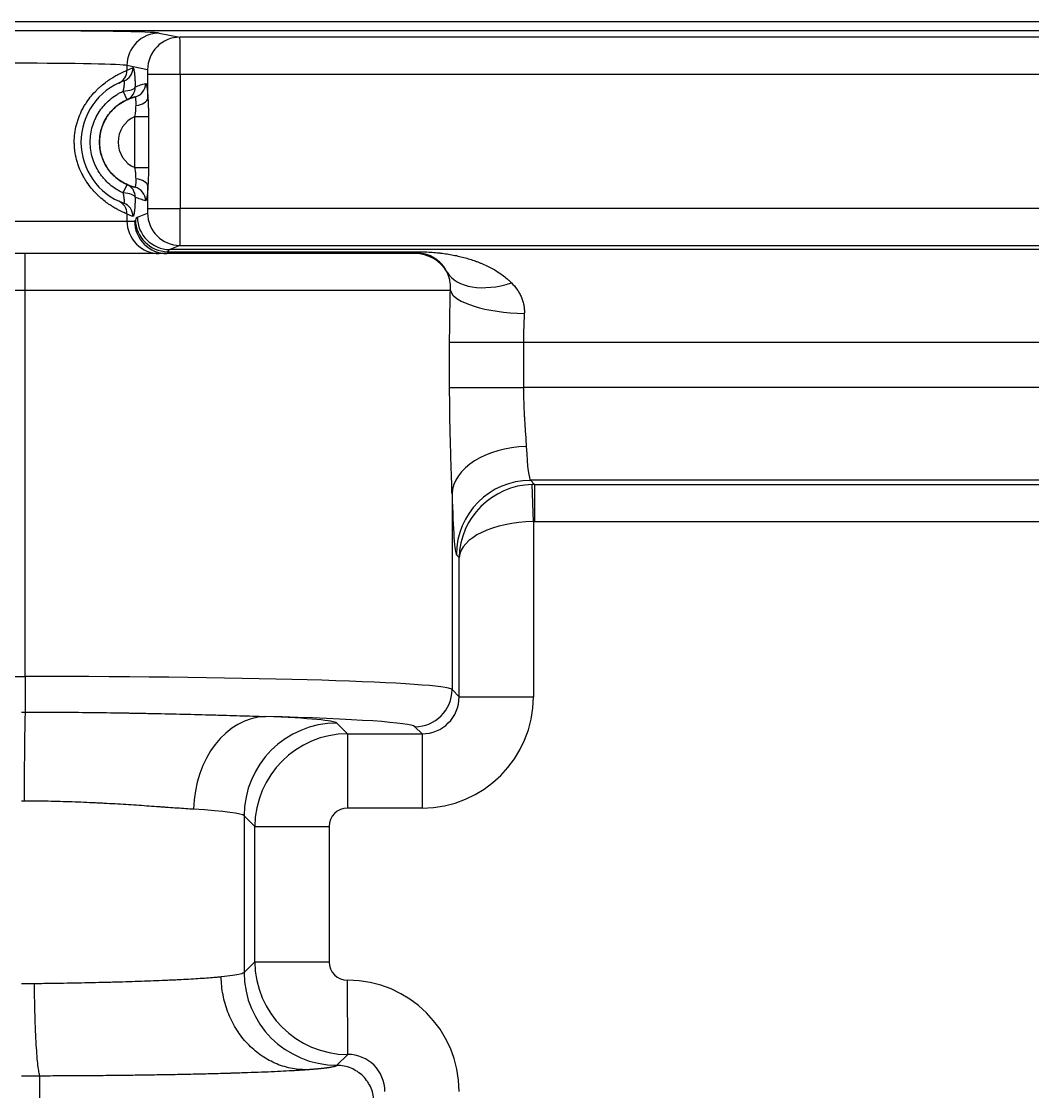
# Model space of a CAD drawing. Header units: millimetres. Extents: x -36 to 4467, y 2 to 3322.
# Drawn here: x 176.9 to 231.3, y 1474.2 to 1531.9 of the extents above; entities that cross this region are included whole.
import ezdxf

# ---------------------------------------------------------------- set-up
doc = ezdxf.new("R2010")
doc.units = ezdxf.units.MM

msp = doc.modelspace()

# ---------------------------------------------------------------- linework, layer by layer
for p, q in [((73.323, 1531.855), (533.822, 1531.855)), ((533.822, 1531.355), (73.323, 1531.355)), ((184.293, 1531.227), (185.402, 1531.006)), ((478.141, 1531.006), (185.402, 1531.006)), ((183.659, 1529.256), (182.55, 1529.477)), ((182.55, 1529.477), (182.55, 1529.219)), ((183.681, 1529.006), (185.424, 1529.006)), ((183.681, 1527.723), (183.681, 1529.006)), ((185.424, 1529.006), (478.141, 1529.006)), ((185.424, 1529.006), (185.424, 1521.787)), ((182.556, 1527.639), (182.352, 1528.096)), ((182.974, 1523.98), (182.974, 1526.731)), ((182.974, 1526.731), (183.709, 1526.731)), ((183.709, 1526.731), (183.709, 1523.98)), ((182.974, 1523.98), (183.709, 1523.98)), ((182.352, 1522.615), (182.556, 1523.072)), ((183.681, 1521.787), (183.681, 1522.987)), ((183.113, 1521.319), (183.659, 1521.537)), ((183.681, 1521.787), (185.424, 1521.787)), ((474.144, 1521.787), (185.424, 1521.787)), ((170.595, 1521.105), (182.55, 1521.105)), ((182.55, 1521.491), (182.55, 1521.105)), ((182.55, 1521.105), (182.962, 1521.105)), ((184.293, 1519.355), (168.852, 1519.355)), ((177.07, 1517.355), (177.07, 1519.355)), ((184.705, 1519.355), (184.293, 1519.355)), ((198.223, 1519.355), (184.705, 1519.355)), ((184.748, 1519.452), (198.223, 1519.452)), ((185.403, 1519.788), (184.856, 1519.57)), ((264.125, 1519.57), (184.856, 1519.57)), ((185.403, 1519.788), (265.543, 1519.788)), ((198.223, 1519.355), (198.223, 1519.452)), ((177.07, 1517.355), (176.075, 1517.355)), ((199.966, 1517.355), (177.07, 1517.355)), ((177.07, 1496.579), (177.07, 1517.355)), ((199.927, 1512.138), (199.927, 1514.573)), ((199.927, 1514.573), (203.902, 1514.573)), ((203.902, 1514.573), (203.902, 1512.138)), ((203.902, 1514.573), (474.362, 1514.573)), ((199.927, 1512.138), (203.902, 1512.138)), ((450.073, 1512.138), (203.902, 1512.138)), ((264.785, 1507.141), (204.285, 1507.141)), ((204.285, 1507.141), (204.503, 1506.923)), ((204.435, 1504.923), (204.368, 1506.92)), ((204.503, 1506.923), (450.073, 1506.923)), ((204.503, 1506.923), (204.503, 1504.924)), ((200.056, 1506.41), (200.056, 1495.871)), ((204.435, 1504.923), (204.435, 1495.489)), ((204.503, 1504.924), (450.073, 1504.924)), ((200.438, 1502.993), (200.287, 1503.143)), ((200.438, 1495.489), (200.438, 1502.993)), ((176.075, 1496.579), (177.07, 1496.579)), ((177.07, 1496.579), (177.07, 1494.662)), ((200.056, 1495.871), (200.438, 1495.489)), ((200.438, 1495.489), (204.435, 1495.489)), ((193.856, 1494.068), (194.435, 1493.49)), ((198.439, 1493.49), (198.057, 1493.872)), ((194.435, 1493.49), (198.439, 1493.49)), ((194.435, 1493.49), (194.435, 1489.493)), ((198.439, 1493.49), (198.439, 1489.493)), ((198.439, 1489.493), (194.435, 1489.493)), ((188.86, 1489.071), (188.86, 1480.639)), ((189.438, 1488.493), (188.86, 1489.071)), ((189.438, 1481.218), (189.438, 1488.493)), ((189.438, 1488.493), (193.435, 1488.493)), ((193.435, 1488.493), (193.435, 1481.218)), ((188.86, 1480.639), (189.438, 1481.218)), ((189.438, 1481.218), (193.435, 1481.218)), ((194.438, 1476.221), (194.435, 1480.218)), ((193.86, 1475.642), (194.438, 1476.221))]:
    msp.add_line(p, q)
for centre, radius, start, end in [((184.32, 1525.355), 4.25, 109.88559, 114.61163), ((183.573, 1525.355), 3.5, 109.88559, 250.11441), ((183.573, 1525.355), 1.5, 113.50109, 246.49891)]:
    msp.add_arc(centre, radius, start, end)
for centre, major_axis, ratio, start_param, end_param in [((176.573, 1531.215), (-7.75, 0), 0.017455, 3.228859, 6.195919), ((184.293, 1529.477), (-0.342, -1.716), 0.996044, 3.339281, 4.908556), ((185.402, 1529.256), (-0.342, -1.716), 0.996044, 3.339281, 4.908556), ((185.402, 1529.006), (0, 2), 0.010936, 4.712389, 6.265732), ((176.573, 1529.465), (-6, 0), 0.022546, 3.228859, 6.195919), ((181.803, 1529.219), (-0.312, 0.682), 0.995402, 3.141593, 4.284577), ((182.127, 1529.352), (-0.255, 0.705), 0.9957, 3.141593, 4.366696), ((183.659, 1529.006), (0, 0.25), 0.087489, 4.712389, 6.265732), ((182.805, 1528.513), (-0.177, 0.729), 0.995971, 3.141593, 4.474886), ((182.251, 1528.324), (0.75, 0.021), 0.310778, 4.839542, 6.19136), ((182.251, 1528.324), (-0.305, 0.685), 0.995446, 3.141593, 4.295208), ((182.933, 1527.723), (0.749, 0.042), 0.536111, 4.825074, 6.179754), ((182.933, 1522.987), (0.749, -0.042), 0.536111, 0.103431, 1.458111), ((182.251, 1522.386), (-0.305, -0.685), 0.995446, 1.987977, 3.141592), ((182.805, 1522.197), (0.177, 0.729), 0.995971, 4.949892, 6.283185), ((181.803, 1521.491), (-0.312, -0.682), 0.995402, 1.998608, 3.141593), ((182.251, 1522.386), (0.75, -0.021), 0.310778, 0.091825, 1.443643), ((182.127, 1521.359), (-0.255, -0.705), 0.9957, 1.916489, 3.141593), ((183.659, 1521.787), (0, 0.25), 0.087489, 3.176499, 4.712389), ((185.403, 1521.537), (-0.649, 1.625), 0.995592, 1.192545, 2.760299), ((185.402, 1521.787), (0, 2), 0.010936, 3.176499, 4.712389), ((184.32, 1525.355), (-3.945, 1.58), 1, 1.522276, 1.604761), ((184.293, 1521.105), (0, 1.75), 0.996195, 1.570796, 3.141593), ((182.962, 1523.355), (0, 2.25), 0.087489, 3.141593, 3.36193), ((184.705, 1521.105), (0, 1.75), 0.996195, 1.570796, 3.141593), ((183.134, 1514.573), (0, 6.75), 0.087489, 0.034907, 0.220337), ((184.748, 1521.16), (-1.63, 0.637), 0.972287, 0.382018, 1.933764), ((184.856, 1521.319), (-0.649, 1.625), 0.995592, 1.192545, 2.760299), ((184.705, 1523.355), (0, 4), 0.049212, 3.141593, 3.36193), ((184.877, 1514.573), (0, 5), 0.11811, 0.034907, 0.220337), ((198.057, 1517.355), (0, 2), 0.999391, 5.231843, 6.283185), ((203.262, 1520.334), (-3.515, -1.909), 0.590733, 0.037556, 1.260348), ((203.948, 1517.355), (-3.998, 0.124), 0.309023, 0.099825, 1.580361), ((204.053, 1506.41), (-3.998, -0.115), 0.636236, 4.694061, 6.237934), ((204.296, 1512.138), (0, 5), 0.062857, 2.260609, 3.106686), ((204.285, 1503.143), (-2.828, -2.828), 0.998783, 3.9276, 5.497178), ((204.435, 1502.993), (3.688, 1.584), 0.97539, 1.191005, 2.726895), ((204.505, 1502.923), (-1.482, 3.715), 0.999999, 5.904207, 5.937896), ((200.298, 1512.138), (0, 9), 0.034921, 2.260609, 3.106686), ((204.435, 1502.993), (4, 0.088), 0.482382, 1.560202, 3.096091), ((204.505, 1502.923), (1.416, -1.416), 0.998783, 2.356803, 2.390492), ((177.07, 1495.845), (-23, 0), 0.031884, 3.176499, 4.712389), ((198.057, 1495.871), (-1.414, -1.414), 0.998783, 0.786007, 2.355586), ((198.432, 1495.496), (-1.423, 1.423), 0.993946, 2.356803, 3.926382), ((198.432, 1495.496), (-4.248, 4.248), 0.998783, 2.356803, 3.926382), ((177.07, 1489.87), (0.018, 5), 0.01193, 0.289593, 1.570839), ((190.007, 1489.427), (0.213, 4.995), 0.77267, 0.055004, 1.603656), ((193.856, 1489.071), (3.536, 3.536), 0.998783, 0.786007, 2.355586), ((177.07, 1493.847), (-21, 0), 0.034921, 3.176499, 4.048652), ((176.867, 1494.048), (-17, 0), 0.034921, 3.176499, 3.828909), ((194.436, 1488.492), (3.536, 3.536), 0.99927, 0.786007, 2.355586), ((176.867, 1489.051), (-12, 0), 0.049471, 3.176499, 3.828909), ((194.436, 1488.492), (0.708, -0.708), 0.998783, 2.356803, 3.926382), ((194.436, 1481.219), (-3.536, 3.536), 0.99927, 0.786007, 2.356194), ((194.436, 1481.219), (0.708, 0.708), 0.998783, 2.356803, 3.926991), ((193.856, 1480.639), (3.536, -3.536), 0.998783, 3.9276, 5.497177), ((194.432, 1474.214), (4.248, 4.248), 0.998783, 5.498396, 7.068583), ((194.432, 1474.214), (1.423, 1.423), 0.993946, 5.498396, 7.068583)]:
    msp.add_ellipse(centre, major_axis=major_axis, ratio=ratio, start_param=start_param, end_param=end_param)
for points, knots in [([(182.55, 1521.491), (182.536, 1521.497), (182.516, 1521.505), (182.477, 1521.521), (182.462, 1521.527), (182.438, 1521.538), (182.43, 1521.541), (182.412, 1521.549), (182.403, 1521.553), (182.355, 1521.574), (182.311, 1521.594), (182.213, 1521.64), (182.158, 1521.667), (182.039, 1521.729), (181.974, 1521.764), (181.87, 1521.824), (181.834, 1521.845), (181.778, 1521.879), (181.759, 1521.891), (181.721, 1521.915), (181.701, 1521.928), (181.603, 1521.991), (181.521, 1522.047), (181.352, 1522.172), (181.265, 1522.241), (181.133, 1522.354), (181.088, 1522.394), (181.02, 1522.457), (180.998, 1522.478), (180.953, 1522.521), (180.84, 1522.632), (180.729, 1522.753), (180.557, 1522.961), (180.473, 1523.072), (180.373, 1523.22), (180.353, 1523.25), (180.314, 1523.311), (180.295, 1523.342), (180.238, 1523.437), (180.201, 1523.502), (180.096, 1523.699), (180.033, 1523.835), (179.95, 1524.048), (179.924, 1524.12), (179.888, 1524.23), (179.877, 1524.267), (179.855, 1524.342), (179.845, 1524.38), (179.796, 1524.57), (179.766, 1524.725), (179.741, 1524.921), (179.736, 1524.96), (179.729, 1525.039), (179.725, 1525.079), (179.718, 1525.198), (179.715, 1525.277), (179.715, 1525.514), (179.725, 1525.67), (179.765, 1525.98), (179.794, 1526.133), (179.843, 1526.324), (179.853, 1526.362), (179.875, 1526.436), (179.909, 1526.548), (179.948, 1526.656), (180.03, 1526.869), (180.093, 1527.005), (180.197, 1527.202), (180.233, 1527.266), (180.29, 1527.361), (180.31, 1527.392), (180.349, 1527.454), (180.369, 1527.484), (180.469, 1527.633), (180.553, 1527.744), (180.725, 1527.953), (180.814, 1528.05), (180.926, 1528.163), (180.948, 1528.185), (180.993, 1528.229), (181.016, 1528.25), (181.084, 1528.313), (181.128, 1528.353), (181.261, 1528.467), (181.348, 1528.535), (181.517, 1528.661), (181.6, 1528.717), (181.698, 1528.781), (181.718, 1528.794), (181.756, 1528.818), (181.813, 1528.853), (181.867, 1528.885), (181.972, 1528.946), (182.037, 1528.981), (182.127, 1529.028), (182.156, 1529.042), (182.211, 1529.069), (182.238, 1529.082), (182.312, 1529.117), (182.356, 1529.137), (182.432, 1529.171), (182.464, 1529.184), (182.516, 1529.206), (182.536, 1529.214), (182.55, 1529.219)], [0, 0, 0, 0, 0.03125, 0.03125, 0.046875, 0.046875, 0.054688, 0.054688, 0.0625, 0.0625, 0.09375, 0.09375, 0.125, 0.125, 0.15625, 0.15625, 0.171875, 0.171875, 0.179688, 0.179688, 0.1875, 0.1875, 0.21875, 0.21875, 0.25, 0.25, 0.265625, 0.265625, 0.273438, 0.273438, 0.28125, 0.3125, 0.3125, 0.34375, 0.34375, 0.351563, 0.351563, 0.359375, 0.359375, 0.375, 0.375, 0.40625, 0.40625, 0.421875, 0.421875, 0.429688, 0.429688, 0.4375, 0.4375, 0.46875, 0.46875, 0.476563, 0.476563, 0.484375, 0.484375, 0.5, 0.5, 0.53125, 0.53125, 0.5625, 0.5625, 0.570313, 0.570313, 0.578125, 0.59375, 0.59375, 0.625, 0.625, 0.640625, 0.640625, 0.648438, 0.648438, 0.65625, 0.65625, 0.6875, 0.6875, 0.71875, 0.71875, 0.726563, 0.726563, 0.734375, 0.734375, 0.75, 0.75, 0.78125, 0.78125, 0.8125, 0.8125, 0.820313, 0.820313, 0.828125, 0.84375, 0.84375, 0.875, 0.875, 0.890625, 0.890625, 0.90625, 0.90625, 0.9375, 0.9375, 0.96875, 0.96875, 1, 1, 1, 1]), ([(182.874, 1529.352), (182.881, 1529.354), (182.895, 1529.346), (182.908, 1529.312), (182.918, 1529.277), (182.921, 1529.264), (182.927, 1529.234), (182.93, 1529.218), (182.94, 1529.165), (182.945, 1529.124), (182.952, 1529.066), (182.954, 1529.054), (182.956, 1529.029), (182.96, 1528.991), (182.964, 1528.95), (182.968, 1528.908), (182.969, 1528.894), (182.971, 1528.864), (182.972, 1528.849), (182.976, 1528.804), (182.978, 1528.773), (182.984, 1528.677), (182.987, 1528.611), (182.993, 1528.472), (182.996, 1528.4), (182.998, 1528.324)], [0, 0, 0, 0, 0.125, 0.25, 0.25, 0.3125, 0.3125, 0.375, 0.375, 0.5, 0.5, 0.53125, 0.53125, 0.5625, 0.625, 0.625, 0.65625, 0.65625, 0.6875, 0.6875, 0.75, 0.75, 0.875, 0.875, 1, 1, 1, 1]), ([(182.352, 1528.096), (182.357, 1528.115), (182.361, 1528.134), (182.369, 1528.172), (182.373, 1528.19), (182.383, 1528.245), (182.39, 1528.28), (182.397, 1528.331), (182.4, 1528.348), (182.404, 1528.381), (182.405, 1528.397), (182.41, 1528.443), (182.412, 1528.471), (182.414, 1528.51), (182.414, 1528.523), (182.414, 1528.545), (182.414, 1528.556), (182.413, 1528.585), (182.411, 1528.602), (182.407, 1528.621), (182.405, 1528.626), (182.401, 1528.635), (182.399, 1528.639), (182.393, 1528.647), (182.388, 1528.649), (182.382, 1528.647)], [0, 0, 0, 0, 0.0625, 0.0625, 0.125, 0.125, 0.25, 0.25, 0.3125, 0.3125, 0.375, 0.375, 0.5, 0.5, 0.5625, 0.5625, 0.625, 0.625, 0.75, 0.75, 0.8125, 0.8125, 0.875, 0.875, 1, 1, 1, 1]), ([(182.998, 1528.324), (183.09, 1528.366), (183.183, 1528.402), (183.367, 1528.464), (183.46, 1528.491), (183.552, 1528.513)], [0, 0, 0, 0, 0.5, 0.5, 1, 1, 1, 1]), ([(183.552, 1528.513), (183.559, 1528.515), (183.571, 1528.509), (183.584, 1528.484), (183.591, 1528.462), (183.593, 1528.458), (183.596, 1528.448), (183.598, 1528.443), (183.602, 1528.427), (183.605, 1528.415), (183.614, 1528.376), (183.626, 1528.316), (183.636, 1528.239), (183.644, 1528.175), (183.647, 1528.153), (183.652, 1528.106), (183.654, 1528.082), (183.661, 1528.008), (183.67, 1527.903), (183.677, 1527.785), (183.681, 1527.723)], [0, 0, 0, 0, 0.125, 0.25, 0.25, 0.28125, 0.28125, 0.3125, 0.3125, 0.375, 0.375, 0.5, 0.625, 0.625, 0.6875, 0.6875, 0.75, 0.75, 0.875, 1, 1, 1, 1]), ([(182.352, 1522.615), (182.286, 1522.644), (182.221, 1522.676), (182.125, 1522.727), (182.093, 1522.745), (182.031, 1522.782), (182, 1522.8), (181.847, 1522.897), (181.731, 1522.983), (181.513, 1523.169), (181.411, 1523.27), (181.292, 1523.405), (181.269, 1523.433), (181.223, 1523.489), (181.201, 1523.518), (181.136, 1523.604), (181.094, 1523.663), (180.977, 1523.844), (180.908, 1523.969), (180.818, 1524.165), (180.79, 1524.231), (180.752, 1524.333), (180.74, 1524.367), (180.717, 1524.436), (180.706, 1524.47), (180.655, 1524.643), (180.624, 1524.783), (180.583, 1525.067), (180.573, 1525.21), (180.573, 1525.501), (180.583, 1525.644), (180.624, 1525.928), (180.655, 1526.068), (180.706, 1526.24), (180.717, 1526.275), (180.74, 1526.344), (180.752, 1526.378), (180.79, 1526.479), (180.818, 1526.546), (180.908, 1526.741), (180.977, 1526.867), (181.094, 1527.047), (181.136, 1527.106), (181.201, 1527.193), (181.223, 1527.221), (181.269, 1527.278), (181.292, 1527.305), (181.411, 1527.441), (181.513, 1527.542), (181.731, 1527.728), (181.847, 1527.813), (182, 1527.91), (182.031, 1527.929), (182.093, 1527.966), (182.188, 1528.019), (182.286, 1528.066), (182.352, 1528.096)], [0, 0, 0, 0, 0.03125, 0.03125, 0.046875, 0.046875, 0.0625, 0.0625, 0.125, 0.125, 0.1875, 0.1875, 0.203125, 0.203125, 0.21875, 0.21875, 0.25, 0.25, 0.3125, 0.3125, 0.34375, 0.34375, 0.359375, 0.359375, 0.375, 0.375, 0.4375, 0.4375, 0.5, 0.5, 0.5625, 0.5625, 0.625, 0.625, 0.640625, 0.640625, 0.65625, 0.65625, 0.6875, 0.6875, 0.75, 0.75, 0.78125, 0.78125, 0.796875, 0.796875, 0.8125, 0.8125, 0.875, 0.875, 0.9375, 0.9375, 0.953125, 0.953125, 0.96875, 1, 1, 1, 1]), ([(182.982, 1522.926), (182.847, 1522.959), (182.715, 1523.003), (182.46, 1523.112), (182.337, 1523.178), (182.104, 1523.328), (181.993, 1523.413), (181.788, 1523.599), (181.693, 1523.701), (181.521, 1523.92), (181.445, 1524.036), (181.312, 1524.279), (181.255, 1524.407), (181.165, 1524.669), (181.13, 1524.804), (181.084, 1525.078), (181.073, 1525.217), (181.073, 1525.494), (181.084, 1525.633), (181.13, 1525.907), (181.165, 1526.042), (181.255, 1526.304), (181.312, 1526.431), (181.445, 1526.675), (181.521, 1526.791), (181.693, 1527.009), (181.788, 1527.111), (181.993, 1527.298), (182.104, 1527.383), (182.337, 1527.533), (182.46, 1527.598), (182.715, 1527.708), (182.847, 1527.752), (182.982, 1527.785)], [0, 0, 0, 0, 0.0625, 0.0625, 0.125, 0.125, 0.1875, 0.1875, 0.25, 0.25, 0.3125, 0.3125, 0.375, 0.375, 0.4375, 0.4375, 0.5, 0.5, 0.5625, 0.5625, 0.625, 0.625, 0.6875, 0.6875, 0.75, 0.75, 0.8125, 0.8125, 0.875, 0.875, 0.9375, 0.9375, 1, 1, 1, 1]), ([(182.556, 1527.639), (182.5, 1527.615), (182.446, 1527.588), (182.366, 1527.545), (182.34, 1527.531), (182.288, 1527.5), (182.262, 1527.485), (182.134, 1527.404), (182.038, 1527.332), (181.857, 1527.177), (181.771, 1527.093), (181.672, 1526.98), (181.653, 1526.957), (181.615, 1526.91), (181.596, 1526.887), (181.542, 1526.815), (181.507, 1526.765), (181.41, 1526.615), (181.352, 1526.51), (181.277, 1526.347), (181.254, 1526.292), (181.222, 1526.207), (181.212, 1526.179), (181.193, 1526.122), (181.184, 1526.093), (181.141, 1525.949), (181.116, 1525.832), (181.081, 1525.596), (181.073, 1525.476), (181.073, 1525.234), (181.081, 1525.115), (181.116, 1524.879), (181.141, 1524.762), (181.184, 1524.618), (181.193, 1524.589), (181.212, 1524.532), (181.222, 1524.503), (181.254, 1524.419), (181.277, 1524.363), (181.352, 1524.2), (181.41, 1524.096), (181.507, 1523.945), (181.542, 1523.896), (181.596, 1523.824), (181.615, 1523.8), (181.653, 1523.753), (181.672, 1523.73), (181.771, 1523.617), (181.857, 1523.533), (182.038, 1523.378), (182.134, 1523.307), (182.262, 1523.226), (182.288, 1523.211), (182.34, 1523.18), (182.419, 1523.136), (182.5, 1523.096), (182.556, 1523.072)], [0, 0, 0, 0, 0.03125, 0.03125, 0.046875, 0.046875, 0.0625, 0.0625, 0.125, 0.125, 0.1875, 0.1875, 0.203125, 0.203125, 0.21875, 0.21875, 0.25, 0.25, 0.3125, 0.3125, 0.34375, 0.34375, 0.359375, 0.359375, 0.375, 0.375, 0.4375, 0.4375, 0.5, 0.5, 0.5625, 0.5625, 0.625, 0.625, 0.640625, 0.640625, 0.65625, 0.65625, 0.6875, 0.6875, 0.75, 0.75, 0.78125, 0.78125, 0.796875, 0.796875, 0.8125, 0.8125, 0.875, 0.875, 0.9375, 0.9375, 0.953125, 0.953125, 0.96875, 1, 1, 1, 1]), ([(182.982, 1527.785), (182.911, 1527.767), (182.84, 1527.747), (182.733, 1527.711), (182.698, 1527.698), (182.645, 1527.677), (182.627, 1527.67), (182.591, 1527.655), (182.573, 1527.647), (182.556, 1527.639)], [0, 0, 0, 0, 0.5, 0.5, 0.75, 0.75, 0.875, 0.875, 1, 1, 1, 1]), ([(182.974, 1526.731), (182.987, 1526.783), (182.997, 1526.834), (183.01, 1526.912), (183.014, 1526.938), (183.02, 1526.99), (183.023, 1527.016), (183.03, 1527.092), (183.032, 1527.141), (183.037, 1527.237), (183.038, 1527.284), (183.04, 1527.329)], [0, 0, 0, 0, 0.25, 0.25, 0.375, 0.375, 0.5, 0.5, 0.75, 0.75, 1, 1, 1, 1]), ([(183.04, 1527.329), (183.04, 1527.347), (183.041, 1527.365), (183.042, 1527.399), (183.042, 1527.415), (183.042, 1527.464), (183.041, 1527.494), (183.04, 1527.537), (183.039, 1527.551), (183.038, 1527.578), (183.037, 1527.591), (183.034, 1527.628), (183.029, 1527.672), (183.023, 1527.707), (183.018, 1527.729), (183.016, 1527.736), (183.013, 1527.749), (183.011, 1527.754), (183.005, 1527.769), (182.996, 1527.783), (182.987, 1527.786), (182.982, 1527.785)], [0, 0, 0, 0, 0.0625, 0.0625, 0.125, 0.125, 0.25, 0.25, 0.3125, 0.3125, 0.375, 0.375, 0.5, 0.625, 0.625, 0.6875, 0.6875, 0.75, 0.75, 0.875, 1, 1, 1, 1]), ([(183.681, 1527.723), (183.684, 1527.645), (183.687, 1527.566), (183.694, 1527.404), (183.697, 1527.322), (183.702, 1527.197), (183.703, 1527.155), (183.705, 1527.071), (183.706, 1527.029), (183.708, 1526.901), (183.709, 1526.816), (183.709, 1526.731)], [0, 0, 0, 0, 0.25, 0.25, 0.5, 0.5, 0.625, 0.625, 0.75, 0.75, 1, 1, 1, 1]), ([(183.04, 1523.382), (183.038, 1523.426), (183.037, 1523.473), (183.034, 1523.546), (183.032, 1523.57), (183.029, 1523.62), (183.025, 1523.671), (183.02, 1523.722), (183.014, 1523.773), (183.01, 1523.799), (182.997, 1523.877), (182.987, 1523.928), (182.974, 1523.98)], [0, 0, 0, 0, 0.25, 0.25, 0.375, 0.375, 0.5, 0.625, 0.625, 0.75, 0.75, 1, 1, 1, 1]), ([(183.709, 1523.98), (183.709, 1523.895), (183.708, 1523.81), (183.706, 1523.683), (183.705, 1523.64), (183.703, 1523.556), (183.702, 1523.514), (183.698, 1523.389), (183.694, 1523.307), (183.687, 1523.145), (183.684, 1523.065), (183.681, 1522.987)], [0, 0, 0, 0, 0.25, 0.25, 0.375, 0.375, 0.5, 0.5, 0.75, 0.75, 1, 1, 1, 1]), ([(182.982, 1522.926), (182.987, 1522.925), (182.996, 1522.928), (183.005, 1522.942), (183.011, 1522.956), (183.013, 1522.962), (183.016, 1522.974), (183.018, 1522.981), (183.023, 1523.003), (183.026, 1523.021), (183.03, 1523.05), (183.031, 1523.061), (183.034, 1523.083), (183.035, 1523.095), (183.038, 1523.132), (183.039, 1523.158), (183.041, 1523.201), (183.041, 1523.216), (183.042, 1523.247), (183.042, 1523.263), (183.042, 1523.312), (183.041, 1523.346), (183.04, 1523.382)], [0, 0, 0, 0, 0.125, 0.25, 0.25, 0.3125, 0.3125, 0.375, 0.375, 0.5, 0.5, 0.5625, 0.5625, 0.625, 0.625, 0.75, 0.75, 0.8125, 0.8125, 0.875, 0.875, 1, 1, 1, 1]), ([(182.556, 1523.072), (182.573, 1523.064), (182.591, 1523.056), (182.627, 1523.041), (182.645, 1523.034), (182.698, 1523.013), (182.733, 1523), (182.84, 1522.964), (182.911, 1522.943), (182.982, 1522.926)], [0, 0, 0, 0, 0.125, 0.125, 0.25, 0.25, 0.5, 0.5, 1, 1, 1, 1]), ([(183.681, 1522.987), (183.677, 1522.926), (183.673, 1522.867), (183.667, 1522.782), (183.665, 1522.755), (183.661, 1522.702), (183.658, 1522.676), (183.651, 1522.602), (183.647, 1522.556), (183.64, 1522.503), (183.639, 1522.492), (183.636, 1522.472), (183.632, 1522.443), (183.628, 1522.415), (183.62, 1522.364), (183.614, 1522.334), (183.605, 1522.295), (183.602, 1522.284), (183.596, 1522.262), (183.593, 1522.252), (183.584, 1522.227), (183.571, 1522.202), (183.559, 1522.196), (183.552, 1522.197)], [0, 0, 0, 0, 0.125, 0.125, 0.1875, 0.1875, 0.25, 0.25, 0.375, 0.375, 0.40625, 0.40625, 0.4375, 0.5, 0.5, 0.625, 0.625, 0.6875, 0.6875, 0.75, 0.75, 0.875, 1, 1, 1, 1]), ([(182.382, 1522.064), (182.388, 1522.062), (182.393, 1522.064), (182.4, 1522.072), (182.401, 1522.075), (182.405, 1522.085), (182.407, 1522.09), (182.411, 1522.109), (182.413, 1522.125), (182.414, 1522.155), (182.414, 1522.165), (182.414, 1522.188), (182.414, 1522.201), (182.412, 1522.239), (182.41, 1522.268), (182.404, 1522.328), (182.4, 1522.361), (182.392, 1522.412), (182.389, 1522.43), (182.383, 1522.466), (182.38, 1522.484), (182.369, 1522.539), (182.361, 1522.576), (182.352, 1522.615)], [0, 0, 0, 0, 0.125, 0.125, 0.1875, 0.1875, 0.25, 0.25, 0.375, 0.375, 0.4375, 0.4375, 0.5, 0.5, 0.625, 0.625, 0.75, 0.75, 0.8125, 0.8125, 0.875, 0.875, 1, 1, 1, 1]), ([(182.998, 1522.386), (182.996, 1522.311), (182.993, 1522.239), (182.988, 1522.133), (182.987, 1522.099), (182.984, 1522.048), (182.983, 1522.032), (182.981, 1521.999), (182.98, 1521.982), (182.975, 1521.903), (182.971, 1521.843), (182.964, 1521.76), (182.962, 1521.733), (182.958, 1521.695), (182.956, 1521.682), (182.954, 1521.657), (182.952, 1521.645), (182.95, 1521.622), (182.948, 1521.611), (182.945, 1521.589), (182.944, 1521.578), (182.94, 1521.547), (182.937, 1521.528), (182.927, 1521.475), (182.921, 1521.446), (182.913, 1521.416), (182.911, 1521.411), (182.908, 1521.401), (182.906, 1521.396), (182.901, 1521.383), (182.898, 1521.376), (182.888, 1521.36), (182.881, 1521.356), (182.874, 1521.359)], [0, 0, 0, 0, 0.125, 0.125, 0.1875, 0.1875, 0.21875, 0.21875, 0.25, 0.25, 0.375, 0.375, 0.4375, 0.4375, 0.46875, 0.46875, 0.5, 0.5, 0.53125, 0.53125, 0.5625, 0.5625, 0.625, 0.625, 0.75, 0.75, 0.78125, 0.78125, 0.8125, 0.8125, 0.875, 0.875, 1, 1, 1, 1]), ([(183.552, 1522.197), (183.46, 1522.22), (183.367, 1522.247), (183.183, 1522.309), (183.09, 1522.345), (182.998, 1522.386)], [0, 0, 0, 0, 0.5, 0.5, 1, 1, 1, 1]), ([(198.223, 1519.452), (198.256, 1519.452), (198.288, 1519.452), (198.353, 1519.451), (198.385, 1519.451), (198.481, 1519.449), (198.545, 1519.447), (198.672, 1519.443), (198.736, 1519.44), (198.83, 1519.435), (198.861, 1519.433), (198.923, 1519.429), (198.954, 1519.427), (199.109, 1519.416), (199.23, 1519.404), (199.379, 1519.388), (199.409, 1519.385), (199.468, 1519.378), (199.556, 1519.367), (199.643, 1519.355), (199.815, 1519.329), (199.928, 1519.31), (200.151, 1519.269), (200.261, 1519.246), (200.479, 1519.197), (200.586, 1519.171), (200.799, 1519.113), (200.905, 1519.083), (201.115, 1519.017), (201.218, 1518.983), (201.373, 1518.927), (201.424, 1518.908), (201.526, 1518.868), (201.577, 1518.848), (201.828, 1518.743), (202.024, 1518.651), (202.308, 1518.496), (202.401, 1518.441), (202.584, 1518.327), (202.674, 1518.266), (202.85, 1518.138), (202.936, 1518.071), (203.062, 1517.964), (203.103, 1517.927), (203.184, 1517.852), (203.223, 1517.813), (203.262, 1517.773)], [0, 0, 0, 0, 0.015625, 0.015625, 0.03125, 0.03125, 0.0625, 0.0625, 0.09375, 0.09375, 0.109375, 0.109375, 0.125, 0.125, 0.1875, 0.1875, 0.203125, 0.203125, 0.21875, 0.25, 0.25, 0.3125, 0.3125, 0.375, 0.375, 0.4375, 0.4375, 0.5, 0.5, 0.5625, 0.5625, 0.59375, 0.59375, 0.625, 0.625, 0.75, 0.75, 0.8125, 0.8125, 0.875, 0.875, 0.9375, 0.9375, 0.96875, 0.96875, 1, 1, 1, 1]), ([(199.792, 1518.348), (199.752, 1518.43), (199.709, 1518.504), (199.619, 1518.64), (199.572, 1518.702), (199.475, 1518.815), (199.425, 1518.867), (199.321, 1518.962), (199.267, 1519.005), (199.156, 1519.085), (199.099, 1519.121), (199.009, 1519.17), (198.978, 1519.186), (198.915, 1519.215), (198.882, 1519.229), (198.815, 1519.255), (198.78, 1519.268), (198.724, 1519.285), (198.705, 1519.291), (198.665, 1519.301), (198.645, 1519.307), (198.601, 1519.317), (198.579, 1519.321), (198.542, 1519.328), (198.529, 1519.33), (198.502, 1519.335), (198.488, 1519.337), (198.459, 1519.341), (198.443, 1519.343), (198.418, 1519.346), (198.409, 1519.346), (198.391, 1519.348), (198.381, 1519.349), (198.361, 1519.351), (198.35, 1519.351), (198.328, 1519.353), (198.316, 1519.353), (198.298, 1519.354), (198.291, 1519.354), (198.278, 1519.355), (198.271, 1519.355), (198.251, 1519.355), (198.237, 1519.355), (198.223, 1519.355)], [0, 0, 0, 0, 0.125, 0.125, 0.25, 0.25, 0.375, 0.375, 0.5, 0.5, 0.625, 0.625, 0.6875, 0.6875, 0.75, 0.75, 0.8125, 0.8125, 0.84375, 0.84375, 0.875, 0.875, 0.90625, 0.90625, 0.921875, 0.921875, 0.9375, 0.9375, 0.953125, 0.953125, 0.960938, 0.960938, 0.96875, 0.96875, 0.976563, 0.976563, 0.984375, 0.984375, 0.988281, 0.988281, 0.992188, 0.992188, 1, 1, 1, 1]), ([(199.966, 1517.355), (199.968, 1517.383), (199.97, 1517.411), (199.972, 1517.464), (199.973, 1517.491), (199.973, 1517.568), (199.972, 1517.617), (199.967, 1517.689), (199.965, 1517.712), (199.961, 1517.758), (199.958, 1517.781), (199.949, 1517.847), (199.942, 1517.889), (199.918, 1518.011), (199.897, 1518.085), (199.849, 1518.224), (199.822, 1518.288), (199.792, 1518.348)], [0, 0, 0, 0, 0.0625, 0.0625, 0.125, 0.125, 0.25, 0.25, 0.3125, 0.3125, 0.375, 0.375, 0.5, 0.5, 0.75, 0.75, 1, 1, 1, 1]), ([(203.262, 1517.773), (203.366, 1517.667), (203.462, 1517.554), (203.591, 1517.372), (203.631, 1517.309), (203.688, 1517.211), (203.706, 1517.178), (203.741, 1517.11), (203.758, 1517.075), (203.805, 1516.97), (203.833, 1516.898), (203.881, 1516.749), (203.9, 1516.674), (203.93, 1516.52), (203.941, 1516.442), (203.952, 1516.282), (203.953, 1516.201), (203.948, 1516.119)], [0, 0, 0, 0, 0.25, 0.25, 0.375, 0.375, 0.4375, 0.4375, 0.5, 0.5, 0.625, 0.625, 0.75, 0.75, 0.875, 0.875, 1, 1, 1, 1]), ([(199.927, 1514.573), (199.927, 1514.809), (199.929, 1515.279), (199.937, 1515.978), (199.945, 1516.44), (199.955, 1516.899), (199.96, 1517.128), (199.966, 1517.355)], [0, 0, 0, 0, 0.25, 0.5, 0.75, 0.75, 1, 1, 1, 1]), ([(200.056, 1506.41), (200.054, 1506.462), (200.053, 1506.515), (200.05, 1506.621), (200.046, 1506.78), (200.041, 1506.943), (200.031, 1507.27), (200.024, 1507.493), (200.009, 1507.947), (200.001, 1508.179), (199.986, 1508.65), (199.979, 1508.89), (199.97, 1509.194), (199.969, 1509.255), (199.965, 1509.378), (199.962, 1509.501), (199.959, 1509.625), (199.956, 1509.748), (199.955, 1509.81), (199.948, 1510.121), (199.943, 1510.371), (199.935, 1510.872), (199.929, 1511.375), (199.927, 1511.883), (199.927, 1512.138)], [0, 0, 0, 0, 0.03125, 0.03125, 0.0625, 0.125, 0.125, 0.25, 0.25, 0.375, 0.375, 0.5, 0.5, 0.53125, 0.53125, 0.5625, 0.59375, 0.59375, 0.625, 0.625, 0.75, 0.75, 0.875, 1, 1, 1, 1]), ([(203.902, 1512.138), (203.902, 1511.993), (203.905, 1511.705), (203.916, 1511.277), (203.928, 1510.996), (203.938, 1510.786), (203.941, 1510.717), (203.947, 1510.613), (203.949, 1510.579), (203.953, 1510.51), (203.955, 1510.476), (203.965, 1510.306), (203.982, 1510.04), (204, 1509.787), (204.017, 1509.539), (204.025, 1509.418), (204.04, 1509.182), (204.047, 1509.068), (204.053, 1508.956)], [0, 0, 0, 0, 0.125, 0.25, 0.375, 0.375, 0.4375, 0.4375, 0.46875, 0.46875, 0.5, 0.5, 0.625, 0.75, 0.75, 0.875, 0.875, 1, 1, 1, 1]), ([(176.867, 1494.662), (176.898, 1494.662), (176.93, 1494.662), (176.998, 1494.662), (177.034, 1494.662), (177.07, 1494.662)], [0, 0, 0, 0, 0.467044, 0.467044, 1, 1, 1, 1]), ([(177.07, 1494.662), (177.663, 1494.661), (178.253, 1494.659), (179.425, 1494.652), (180.007, 1494.646), (181.163, 1494.633), (181.738, 1494.625), (182.38, 1494.615), (182.451, 1494.614), (182.593, 1494.611), (182.806, 1494.608), (183.299, 1494.599), (183.715, 1494.591), (184.539, 1494.574), (185.077, 1494.561), (186.133, 1494.536), (186.65, 1494.522), (187.282, 1494.505), (187.408, 1494.502), (187.658, 1494.495), (188.029, 1494.484), (188.392, 1494.473), (189.105, 1494.452), (189.564, 1494.438), (190.007, 1494.424)], [0, 0, 0, 0, 0.125, 0.125, 0.25, 0.25, 0.375, 0.375, 0.390625, 0.390625, 0.40625, 0.4375, 0.5, 0.5, 0.625, 0.625, 0.75, 0.75, 0.78125, 0.78125, 0.8125, 0.875, 0.875, 1, 1, 1, 1]), ([(186.142, 1489.427), (185.863, 1489.444), (185.568, 1489.464), (185.099, 1489.497), (184.938, 1489.508), (184.691, 1489.526), (184.608, 1489.532), (184.481, 1489.541), (184.439, 1489.544), (184.353, 1489.55), (184.311, 1489.553), (183.923, 1489.58), (183.566, 1489.605), (182.831, 1489.654), (182.451, 1489.679), (181.864, 1489.713), (181.666, 1489.724), (181.364, 1489.74), (181.211, 1489.748), (181.057, 1489.756), (180.954, 1489.761), (180.903, 1489.764), (180.437, 1489.786), (180.019, 1489.803), (179.174, 1489.833), (178.747, 1489.845), (177.885, 1489.862), (177.45, 1489.868), (177.01, 1489.87)], [0, 0, 0, 0, 0.125, 0.125, 0.1875, 0.1875, 0.21875, 0.21875, 0.234375, 0.234375, 0.25, 0.25, 0.375, 0.375, 0.5, 0.5, 0.5625, 0.5625, 0.59375, 0.609375, 0.609375, 0.625, 0.625, 0.75, 0.75, 0.875, 0.875, 1, 1, 1, 1]), ([(188.86, 1480.639), (188.838, 1480.609), (188.707, 1480.551), (188.274, 1480.47), (187.86, 1480.421), (187.627, 1480.397)], [0, 0, 0, 0, 0.363807, 0.689288, 1, 1, 1, 1]), ([(187.627, 1480.397), (187.568, 1480.391), (187.507, 1480.385), (187.413, 1480.376), (187.381, 1480.374), (187.317, 1480.368), (187.153, 1480.354), (186.839, 1480.329), (186.38, 1480.297), (185.88, 1480.266), (185.519, 1480.247), (185.239, 1480.233), (185.144, 1480.228), (184.95, 1480.219), (184.851, 1480.215), (184.551, 1480.201), (184.142, 1480.184), (183.5, 1480.16), (182.831, 1480.137), (182.366, 1480.123), (182.011, 1480.113), (181.831, 1480.109), (181.649, 1480.104), (181.527, 1480.101), (181.466, 1480.099), (181.159, 1480.091), (180.663, 1480.08), (179.908, 1480.064), (179.141, 1480.051), (178.362, 1480.039), (177.836, 1480.032), (177.57, 1480.029)], [0, 0, 0, 0, 0.03125, 0.03125, 0.046875, 0.046875, 0.0625, 0.125, 0.1875, 0.25, 0.3125, 0.3125, 0.34375, 0.34375, 0.375, 0.375, 0.4375, 0.5, 0.5625, 0.625, 0.625, 0.65625, 0.671875, 0.671875, 0.6875, 0.6875, 0.75, 0.8125, 0.875, 0.9375, 1, 1, 1, 1]), ([(192.11, 1475.4), (191.82, 1475.405), (191.529, 1475.442), (190.959, 1475.576), (190.679, 1475.675), (190.141, 1475.93), (189.883, 1476.086), (189.398, 1476.451), (189.171, 1476.66), (188.757, 1477.121), (188.57, 1477.374), (188.242, 1477.915), (188.102, 1478.203), (187.873, 1478.802), (187.785, 1479.114), (187.664, 1479.749), (187.631, 1480.073), (187.627, 1480.397)], [0, 0, 0, 0, 0.125, 0.125, 0.25, 0.25, 0.375, 0.375, 0.5, 0.5, 0.625, 0.625, 0.75, 0.75, 0.875, 0.875, 1, 1, 1, 1]), ([(177.863, 1475.078), (177.846, 1475.119), (177.828, 1475.187), (177.793, 1475.373), (177.776, 1475.492), (177.743, 1475.776), (177.727, 1475.942), (177.697, 1476.315), (177.682, 1476.523), (177.656, 1476.973), (177.643, 1477.215), (177.621, 1477.728), (177.611, 1477.998), (177.595, 1478.557), (177.588, 1478.846), (177.577, 1479.433), (177.573, 1479.731), (177.57, 1480.029)], [0, 0, 0, 0, 0.125, 0.125, 0.25, 0.25, 0.375, 0.375, 0.5, 0.5, 0.625, 0.625, 0.75, 0.75, 0.875, 0.875, 1, 1, 1, 1]), ([(192.11, 1475.4), (192.124, 1475.401), (192.153, 1475.403), (192.198, 1475.407), (192.246, 1475.41), (192.298, 1475.414), (192.353, 1475.418), (192.41, 1475.422), (192.471, 1475.427), (192.534, 1475.432), (192.599, 1475.438), (192.666, 1475.443), (192.735, 1475.449), (192.814, 1475.456), (192.899, 1475.464), (192.987, 1475.473), (193.069, 1475.481), (193.145, 1475.49), (193.215, 1475.498), (193.279, 1475.506), (193.353, 1475.515), (193.437, 1475.527), (193.527, 1475.541), (193.612, 1475.557), (193.676, 1475.571), (193.721, 1475.582), (193.75, 1475.591), (193.775, 1475.599), (193.796, 1475.606), (193.813, 1475.613), (193.826, 1475.619), (193.837, 1475.625), (193.846, 1475.63), (193.851, 1475.633), (193.853, 1475.635)], [0, 0, 0, 0, 0.013479, 0.028245, 0.044299, 0.061642, 0.080273, 0.100194, 0.121405, 0.143906, 0.167697, 0.19278, 0.219153, 0.246819, 0.285277, 0.322781, 0.359328, 0.394918, 0.429552, 0.463228, 0.495947, 0.551622, 0.612053, 0.677241, 0.747182, 0.784318, 0.819193, 0.851805, 0.882155, 0.910243, 0.936071, 0.959639, 0.980948, 1, 1, 1, 1]), ([(195.851, 1473.636), (195.851, 1473.767), (195.838, 1473.898), (195.787, 1474.154), (195.749, 1474.28), (195.648, 1474.521), (195.586, 1474.637), (195.441, 1474.854), (195.358, 1474.956), (195.173, 1475.141), (195.071, 1475.224), (194.854, 1475.369), (194.738, 1475.431), (194.497, 1475.532), (194.371, 1475.57), (194.115, 1475.621), (193.984, 1475.635), (193.853, 1475.635)], [0, 0, 0, 0, 0.125, 0.125, 0.25, 0.25, 0.375, 0.375, 0.5, 0.5, 0.625, 0.625, 0.75, 0.75, 0.875, 0.875, 1, 1, 1, 1]), ([(177.863, 1475.077), (178.235, 1475.078), (178.604, 1475.08), (179.338, 1475.083), (180.067, 1475.087), (181.147, 1475.096), (181.857, 1475.103), (182.563, 1475.111), (182.913, 1475.116), (183.305, 1475.121), (183.348, 1475.122), (183.435, 1475.123), (183.565, 1475.125), (183.866, 1475.129), (184.12, 1475.133), (184.623, 1475.142), (185.282, 1475.153), (186.232, 1475.173), (186.84, 1475.188), (187.435, 1475.203), (187.727, 1475.211), (188.047, 1475.221), (188.083, 1475.222), (188.153, 1475.224), (188.189, 1475.225), (188.294, 1475.228), (188.503, 1475.234), (188.706, 1475.241), (189.106, 1475.255), (189.619, 1475.273), (190.331, 1475.302), (190.987, 1475.333), (191.385, 1475.355), (191.621, 1475.369), (191.668, 1475.371), (191.76, 1475.377), (191.806, 1475.38), (191.94, 1475.388), (192.027, 1475.394), (192.111, 1475.4)], [0, 0, 0, 0, 0.0625, 0.0625, 0.125, 0.1875, 0.25, 0.25, 0.3125, 0.3125, 0.320312, 0.320312, 0.328125, 0.34375, 0.375, 0.375, 0.4375, 0.5, 0.5625, 0.5625, 0.625, 0.625, 0.632812, 0.632812, 0.640625, 0.640625, 0.65625, 0.6875, 0.6875, 0.75, 0.8125, 0.875, 0.9375, 0.9375, 0.953125, 0.953125, 0.96875, 0.96875, 1, 1, 1, 1]), ([(177.863, 1473.097), (177.863, 1473.216), (177.863, 1473.336), (177.863, 1473.57), (177.863, 1473.686), (177.863, 1473.909), (177.863, 1474.017), (177.863, 1474.222), (177.863, 1474.319), (177.863, 1474.499), (177.863, 1474.582), (177.863, 1474.732), (177.863, 1474.798), (177.863, 1474.912), (177.863, 1474.959), (177.863, 1475.034), (177.863, 1475.061), (177.863, 1475.078)], [0, 0, 0, 0, 0.125, 0.125, 0.25, 0.25, 0.375, 0.375, 0.5, 0.5, 0.625, 0.625, 0.75, 0.75, 0.875, 0.875, 1, 1, 1, 1])]:
    msp.add_open_spline(points, degree=3, knots=knots)
for points in [[(203.948, 1516.119), (203.941, 1515.993), (203.928, 1515.741), (203.914, 1515.357), (203.905, 1514.968), (203.902, 1514.705), (203.902, 1514.573)], [(177.01, 1489.87), (176.962, 1489.87), (176.915, 1489.871), (176.867, 1489.871)], [(177.57, 1480.029), (177.336, 1480.027), (177.101, 1480.025), (176.867, 1480.025)], [(193.853, 1475.635), (193.854, 1475.636), (193.853, 1475.637), (193.859, 1475.64), (193.856, 1475.642), (193.856, 1475.642)], [(176.867, 1475.076), (177.199, 1475.076), (177.531, 1475.077), (177.863, 1475.078)]]:
    msp.add_open_spline(points, degree=3)

doc.saveas('drawing.dxf')
